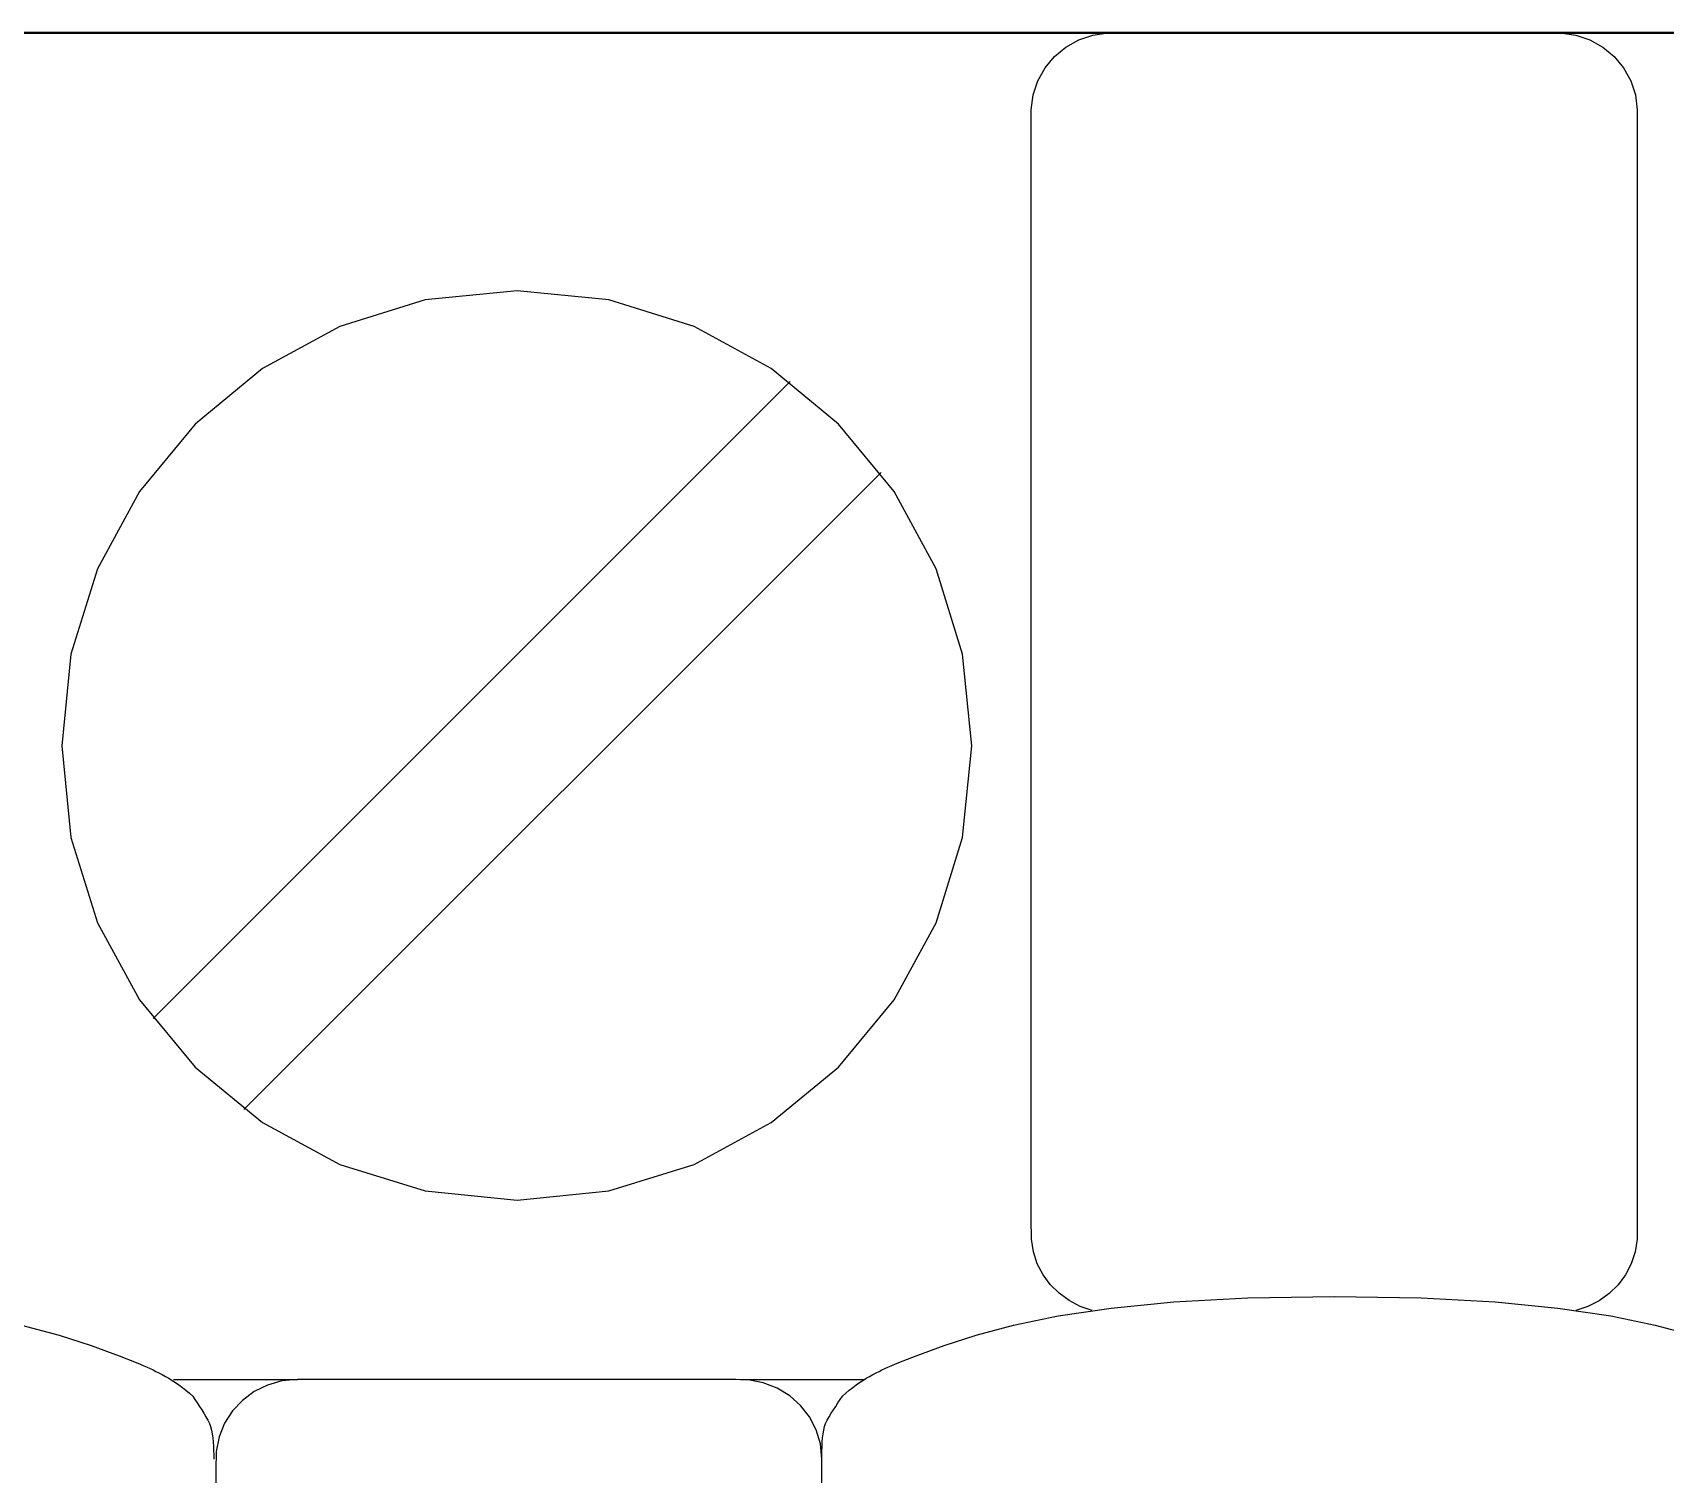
# Model space of a CAD drawing. Extents: x 1 to 47.7, y 0.2 to 35.
# Drawn here: x 32.792 to 33.393, y 9.655 to 10.185 of the extents above; entities that cross this region are included whole.
import ezdxf

# ---------------------------------------------------------------- set-up
doc = ezdxf.new("R2010")
doc.units = 0
doc.header["$MEASUREMENT"] = 0
for name, color, linetype in [('7_1__EMPTY_IO_BOARD_POSITI', 7, 'CONTINUOUS'), ('7_2___8__INDEPENDENT_INPUT', 7, 'CONTINUOUS'), ('7_3___8__OPTOISO_INDEPENDE', 7, 'CONTINUOUS'), ('7_4___24__OPTOISO_INDEPEND', 7, 'CONTINUOUS'), ('7_5___8__INDEPENDENT_INPUT', 7, 'CONTINUOUS'), ('7_6____8__INDEPENDENT_INPU', 7, 'CONTINUOUS'), ('7_7____8__OPTOISO_INDEPEND', 7, 'CONTINUOUS'), ('7_8____8__OPTOISO_INDEPEND', 7, 'CONTINUOUS')]:
    doc.layers.add(name, color=color, linetype=linetype)

msp = doc.modelspace()

# ---------------------------------------------------------------- linework, layer by layer
at = {"layer": '7_1__EMPTY_IO_BOARD_POSITI'}
msp.add_lwpolyline([(32.18571, 10.18502), (32.23264, 10.18502), (32.28362, 10.18502), (32.3385, 10.18502), (32.39712, 10.18502), (32.45934, 10.18502), (32.52499, 10.18502), (32.59393, 10.18502), (32.666, 10.18502), (32.74105, 10.18502), (32.81892, 10.18502), (32.89947, 10.18502), (32.98253, 10.18502), (33.06796, 10.18502), (33.1556, 10.18502), (33.2453, 10.18502), (33.33691, 10.18502), (33.52522, 10.18502)], dxfattribs=at)
at = {"layer": '7_2___8__INDEPENDENT_INPUT'}
for points in [[(33.4658, 10.18526), (33.33241, 10.18526), (33.20259, 10.18526), (33.07678, 10.18526), (32.95542, 10.18526), (32.83896, 10.18526), (32.72784, 10.18526), (32.62251, 10.18526), (32.52342, 10.18526), (32.431, 10.18526), (32.34571, 10.18526), (32.30588, 10.18526), (32.268, 10.18526), (32.23212, 10.18526), (32.1983, 10.18526)], [(33.18192, 9.71527), (33.17749, 9.71676), (33.1734, 9.71888), (33.16971, 9.72157), (33.1665, 9.72476), (33.16382, 9.7284), (33.16173, 9.73243), (33.16029, 9.7368), (33.15958, 9.74144), (33.1595, 9.74893), (33.1595, 9.78117), (33.1595, 9.83526), (33.1595, 9.90293), (33.1595, 9.97591), (33.1595, 10.04594), (33.1595, 10.10476), (33.1595, 10.14408), (33.15952, 10.15683), (33.16022, 10.16239), (33.16194, 10.16758), (33.16458, 10.17229), (33.16802, 10.17643), (33.17217, 10.17989), (33.17693, 10.18257), (33.18218, 10.18438), (33.18783, 10.18521), (33.19282, 10.18526), (33.20698, 10.18526), (33.2293, 10.18526), (33.25651, 10.18526), (33.28536, 10.18526), (33.31257, 10.18526), (33.33489, 10.18526), (33.34905, 10.18526), (33.35404, 10.18521), (33.35969, 10.18438), (33.36494, 10.18257), (33.36969, 10.17989), (33.37384, 10.17643), (33.37728, 10.17229), (33.37992, 10.16758), (33.38164, 10.16239), (33.38234, 10.15683), (33.38235, 10.14408), (33.38235, 10.10476), (33.38235, 10.04594), (33.38235, 9.97591), (33.38235, 9.90293), (33.38235, 9.83526), (33.38235, 9.78117), (33.38235, 9.74893), (33.38228, 9.74143), (33.38155, 9.73676), (33.3801, 9.73238), (33.37799, 9.72834), (33.37528, 9.7247), (33.37203, 9.72151), (33.36831, 9.71884), (33.36418, 9.71673), (33.3597, 9.71527)], [(32.83656, 9.82265), (33.07083, 10.05692)], [(32.86998, 9.78923), (33.10425, 10.0235)], [(33.08251, 9.6606), (33.08251, 9.6621), (33.08253, 9.66367), (33.08258, 9.66527), (33.08266, 9.66687), (33.08278, 9.66843), (33.08295, 9.66991), (33.08318, 9.67128), (33.08348, 9.67251), (33.08389, 9.67365), (33.08449, 9.67489), (33.08518, 9.67615), (33.08594, 9.67742), (33.08674, 9.67869), (33.08758, 9.67996), (33.08842, 9.68122), (33.08925, 9.68248), (33.09004, 9.68373), (33.09127, 9.68489), (33.09258, 9.68595), (33.09386, 9.68695), (33.09512, 9.68787), (33.09636, 9.68874), (33.0976, 9.68955), (33.09882, 9.69031), (33.10006, 9.69101), (33.10129, 9.69168), (33.10246, 9.69229), (33.10355, 9.69286), (33.10461, 9.69338), (33.10567, 9.69389), (33.10678, 9.6944), (33.10798, 9.69493), (33.10931, 9.69549), (33.11081, 9.69611), (33.11713, 9.69859), (33.12741, 9.7024), (33.13919, 9.70622), (33.15301, 9.70989), (33.16939, 9.71324), (33.18885, 9.71613), (33.21192, 9.71839), (33.23912, 9.71986), (33.27098, 9.72038), (33.30284, 9.71986), (33.33004, 9.71839), (33.35311, 9.71613), (33.37257, 9.71324), (33.38894, 9.70989), (33.40276, 9.70622)], [(32.78818, 9.70989), (32.802, 9.70622), (32.81378, 9.7024), (32.82406, 9.69859), (32.83038, 9.69611), (32.83188, 9.69549), (32.83321, 9.69493), (32.8344, 9.6944), (32.83551, 9.69389), (32.83658, 9.69338), (32.83763, 9.69286), (32.83873, 9.69229), (32.83989, 9.69168), (32.84113, 9.69101), (32.84236, 9.69031), (32.84359, 9.68955), (32.84483, 9.68874), (32.84607, 9.68787), (32.84733, 9.68695), (32.84861, 9.68595), (32.84992, 9.68489), (32.85115, 9.68373), (32.85194, 9.68248), (32.85277, 9.68122), (32.85361, 9.67996), (32.85444, 9.67869), (32.85525, 9.67742), (32.85601, 9.67615), (32.8567, 9.67489), (32.85729, 9.67365), (32.85772, 9.67251), (32.85803, 9.67128), (32.85828, 9.66991), (32.85849, 9.66843), (32.85865, 9.66687), (32.85876, 9.66527), (32.85884, 9.66367), (32.85889, 9.6621), (32.8589, 9.6606)], [(32.84411, 9.68984), (32.88966, 9.68984)], [(33.08251, 9.6449), (33.08251, 9.6606), (33.08196, 9.66616), (33.08041, 9.67137), (33.07794, 9.67612), (33.07466, 9.68033), (33.07066, 9.68389), (33.06605, 9.6867), (33.06093, 9.68867), (33.0554, 9.68971), (33.05089, 9.68984), (33.03909, 9.68984), (33.01854, 9.68984), (32.99242, 9.68984), (32.96391, 9.68984), (32.9362, 9.68984), (32.91247, 9.68984), (32.89589, 9.68984), (32.88966, 9.68984), (32.88396, 9.68931), (32.87862, 9.6878), (32.87375, 9.68539), (32.86943, 9.68219), (32.86577, 9.6783), (32.86288, 9.67381), (32.86086, 9.66881), (32.8598, 9.66342), (32.85966, 9.65651), (32.85966, 9.62678)], [(33.05252, 9.68984), (33.09806, 9.68984)]]:
    msp.add_lwpolyline(points, dxfattribs=at)
msp.add_lwpolyline([(32.80298, 9.92289), (32.80638, 9.8892), (32.81613, 9.85784), (32.83156, 9.82946), (32.852, 9.80473), (32.87678, 9.78434), (32.90522, 9.76894), (32.93665, 9.75921), (32.97041, 9.75581), (33.0041, 9.75921), (33.0355, 9.76894), (33.06391, 9.78434), (33.08866, 9.80473), (33.10909, 9.82946), (33.12452, 9.85784), (33.13427, 9.8892), (33.13767, 9.92289), (33.13427, 9.95659), (33.12452, 9.98801), (33.10909, 10.01645), (33.08866, 10.04124), (33.06391, 10.0617), (33.0355, 10.07716), (33.0041, 10.08693), (32.97041, 10.09034), (32.93665, 10.08693), (32.90522, 10.07716), (32.87678, 10.0617), (32.852, 10.04124), (32.83156, 10.01645), (32.81613, 9.98801), (32.80638, 9.95659)], close=True, dxfattribs=at)
at = {"layer": '7_3___8__OPTOISO_INDEPENDE'}
for points in [[(33.4658, 10.18526), (33.33241, 10.18526), (33.20259, 10.18526), (33.07678, 10.18526), (32.95542, 10.18526), (32.83896, 10.18526), (32.72784, 10.18526), (32.62251, 10.18526), (32.52342, 10.18526), (32.431, 10.18526), (32.34571, 10.18526), (32.30588, 10.18526), (32.268, 10.18526), (32.23212, 10.18526), (32.1983, 10.18526)], [(33.18192, 9.71527), (33.17749, 9.71676), (33.1734, 9.71888), (33.16971, 9.72157), (33.1665, 9.72476), (33.16382, 9.7284), (33.16173, 9.73243), (33.16029, 9.7368), (33.15958, 9.74144), (33.1595, 9.74893), (33.1595, 9.78117), (33.1595, 9.83526), (33.1595, 9.90293), (33.1595, 9.97591), (33.1595, 10.04594), (33.1595, 10.10476), (33.1595, 10.14408), (33.15952, 10.15683), (33.16022, 10.16239), (33.16194, 10.16758), (33.16458, 10.17229), (33.16802, 10.17643), (33.17217, 10.17989), (33.17693, 10.18257), (33.18218, 10.18438), (33.18783, 10.18521), (33.19282, 10.18526), (33.20698, 10.18526), (33.2293, 10.18526), (33.25651, 10.18526), (33.28536, 10.18526), (33.31257, 10.18526), (33.33489, 10.18526), (33.34905, 10.18526), (33.35404, 10.18521), (33.35969, 10.18438), (33.36494, 10.18257), (33.36969, 10.17989), (33.37384, 10.17643), (33.37728, 10.17229), (33.37992, 10.16758), (33.38164, 10.16239), (33.38234, 10.15683), (33.38235, 10.14408), (33.38235, 10.10476), (33.38235, 10.04594), (33.38235, 9.97591), (33.38235, 9.90293), (33.38235, 9.83526), (33.38235, 9.78117), (33.38235, 9.74893), (33.38228, 9.74143), (33.38155, 9.73676), (33.3801, 9.73238), (33.37799, 9.72834), (33.37528, 9.7247), (33.37203, 9.72151), (33.36831, 9.71884), (33.36418, 9.71673), (33.3597, 9.71527)], [(32.83656, 9.82265), (33.07083, 10.05692)], [(32.86998, 9.78923), (33.10425, 10.0235)], [(33.08251, 9.6606), (33.08251, 9.6621), (33.08253, 9.66367), (33.08258, 9.66527), (33.08266, 9.66687), (33.08278, 9.66843), (33.08295, 9.66991), (33.08318, 9.67128), (33.08348, 9.67251), (33.08389, 9.67365), (33.08449, 9.67489), (33.08518, 9.67615), (33.08594, 9.67742), (33.08674, 9.67869), (33.08758, 9.67996), (33.08842, 9.68122), (33.08925, 9.68248), (33.09004, 9.68373), (33.09127, 9.68489), (33.09258, 9.68595), (33.09386, 9.68695), (33.09512, 9.68787), (33.09636, 9.68874), (33.0976, 9.68955), (33.09882, 9.69031), (33.10006, 9.69101), (33.10129, 9.69168), (33.10246, 9.69229), (33.10355, 9.69286), (33.10461, 9.69338), (33.10567, 9.69389), (33.10678, 9.6944), (33.10798, 9.69493), (33.10931, 9.69549), (33.11081, 9.69611), (33.11713, 9.69859), (33.12741, 9.7024), (33.13919, 9.70622), (33.15301, 9.70989), (33.16939, 9.71324), (33.18885, 9.71613), (33.21192, 9.71839), (33.23912, 9.71986), (33.27098, 9.72038), (33.30284, 9.71986), (33.33004, 9.71839), (33.35311, 9.71613), (33.37257, 9.71324), (33.38894, 9.70989), (33.40276, 9.70622)], [(32.78818, 9.70989), (32.802, 9.70622), (32.81378, 9.7024), (32.82406, 9.69859), (32.83038, 9.69611), (32.83188, 9.69549), (32.83321, 9.69493), (32.8344, 9.6944), (32.83551, 9.69389), (32.83658, 9.69338), (32.83763, 9.69286), (32.83873, 9.69229), (32.83989, 9.69168), (32.84113, 9.69101), (32.84236, 9.69031), (32.84359, 9.68955), (32.84483, 9.68874), (32.84607, 9.68787), (32.84733, 9.68695), (32.84861, 9.68595), (32.84992, 9.68489), (32.85115, 9.68373), (32.85194, 9.68248), (32.85277, 9.68122), (32.85361, 9.67996), (32.85444, 9.67869), (32.85525, 9.67742), (32.85601, 9.67615), (32.8567, 9.67489), (32.85729, 9.67365), (32.85772, 9.67251), (32.85803, 9.67128), (32.85828, 9.66991), (32.85849, 9.66843), (32.85865, 9.66687), (32.85876, 9.66527), (32.85884, 9.66367), (32.85889, 9.6621), (32.8589, 9.6606)], [(32.84411, 9.68984), (32.88966, 9.68984)], [(33.08251, 9.6449), (33.08251, 9.6606), (33.08196, 9.66616), (33.08041, 9.67137), (33.07794, 9.67612), (33.07466, 9.68033), (33.07066, 9.68389), (33.06605, 9.6867), (33.06093, 9.68867), (33.0554, 9.68971), (33.05089, 9.68984), (33.03909, 9.68984), (33.01854, 9.68984), (32.99242, 9.68984), (32.96391, 9.68984), (32.9362, 9.68984), (32.91247, 9.68984), (32.89589, 9.68984), (32.88966, 9.68984), (32.88396, 9.68931), (32.87862, 9.6878), (32.87375, 9.68539), (32.86943, 9.68219), (32.86577, 9.6783), (32.86288, 9.67381), (32.86086, 9.66881), (32.8598, 9.66342), (32.85966, 9.65651), (32.85966, 9.62678)], [(33.05252, 9.68984), (33.09806, 9.68984)]]:
    msp.add_lwpolyline(points, dxfattribs=at)
msp.add_lwpolyline([(32.80298, 9.92289), (32.80638, 9.8892), (32.81613, 9.85784), (32.83156, 9.82946), (32.852, 9.80473), (32.87678, 9.78434), (32.90522, 9.76894), (32.93665, 9.75921), (32.97041, 9.75581), (33.0041, 9.75921), (33.0355, 9.76894), (33.06391, 9.78434), (33.08866, 9.80473), (33.10909, 9.82946), (33.12452, 9.85784), (33.13427, 9.8892), (33.13767, 9.92289), (33.13427, 9.95659), (33.12452, 9.98801), (33.10909, 10.01645), (33.08866, 10.04124), (33.06391, 10.0617), (33.0355, 10.07716), (33.0041, 10.08693), (32.97041, 10.09034), (32.93665, 10.08693), (32.90522, 10.07716), (32.87678, 10.0617), (32.852, 10.04124), (32.83156, 10.01645), (32.81613, 9.98801), (32.80638, 9.95659)], close=True, dxfattribs=at)
at = {"layer": '7_4___24__OPTOISO_INDEPEND'}
for points in [[(33.4658, 10.18526), (33.33241, 10.18526), (33.20259, 10.18526), (33.07678, 10.18526), (32.95542, 10.18526), (32.83896, 10.18526), (32.72784, 10.18526), (32.62251, 10.18526), (32.52342, 10.18526), (32.431, 10.18526), (32.34571, 10.18526), (32.30588, 10.18526), (32.268, 10.18526), (32.23212, 10.18526), (32.1983, 10.18526)], [(33.18192, 9.71527), (33.17749, 9.71676), (33.1734, 9.71888), (33.16971, 9.72157), (33.1665, 9.72476), (33.16382, 9.7284), (33.16173, 9.73243), (33.16029, 9.7368), (33.15958, 9.74144), (33.1595, 9.74893), (33.1595, 9.78117), (33.1595, 9.83526), (33.1595, 9.90293), (33.1595, 9.97591), (33.1595, 10.04594), (33.1595, 10.10476), (33.1595, 10.14408), (33.15952, 10.15683), (33.16022, 10.16239), (33.16194, 10.16758), (33.16458, 10.17229), (33.16802, 10.17643), (33.17217, 10.17989), (33.17693, 10.18257), (33.18218, 10.18438), (33.18783, 10.18521), (33.19282, 10.18526), (33.20698, 10.18526), (33.2293, 10.18526), (33.25651, 10.18526), (33.28536, 10.18526), (33.31257, 10.18526), (33.33489, 10.18526), (33.34905, 10.18526), (33.35404, 10.18521), (33.35969, 10.18438), (33.36494, 10.18257), (33.36969, 10.17989), (33.37384, 10.17643), (33.37728, 10.17229), (33.37992, 10.16758), (33.38164, 10.16239), (33.38234, 10.15683), (33.38235, 10.14408), (33.38235, 10.10476), (33.38235, 10.04594), (33.38235, 9.97591), (33.38235, 9.90293), (33.38235, 9.83526), (33.38235, 9.78117), (33.38235, 9.74893), (33.38228, 9.74143), (33.38155, 9.73676), (33.3801, 9.73238), (33.37799, 9.72834), (33.37528, 9.7247), (33.37203, 9.72151), (33.36831, 9.71884), (33.36418, 9.71673), (33.3597, 9.71527)], [(32.83656, 9.82265), (33.07083, 10.05692)], [(32.86998, 9.78923), (33.10425, 10.0235)], [(33.08251, 9.6606), (33.08251, 9.6621), (33.08253, 9.66367), (33.08258, 9.66527), (33.08266, 9.66687), (33.08278, 9.66843), (33.08295, 9.66991), (33.08318, 9.67128), (33.08348, 9.67251), (33.08389, 9.67365), (33.08449, 9.67489), (33.08518, 9.67615), (33.08594, 9.67742), (33.08674, 9.67869), (33.08758, 9.67996), (33.08842, 9.68122), (33.08925, 9.68248), (33.09004, 9.68373), (33.09127, 9.68489), (33.09258, 9.68595), (33.09386, 9.68695), (33.09512, 9.68787), (33.09636, 9.68874), (33.0976, 9.68955), (33.09882, 9.69031), (33.10006, 9.69101), (33.10129, 9.69168), (33.10246, 9.69229), (33.10355, 9.69286), (33.10461, 9.69338), (33.10567, 9.69389), (33.10678, 9.6944), (33.10798, 9.69493), (33.10931, 9.69549), (33.11081, 9.69611), (33.11713, 9.69859), (33.12741, 9.7024), (33.13919, 9.70622), (33.15301, 9.70989), (33.16939, 9.71324), (33.18885, 9.71613), (33.21192, 9.71839), (33.23912, 9.71986), (33.27098, 9.72038), (33.30284, 9.71986), (33.33004, 9.71839), (33.35311, 9.71613), (33.37257, 9.71324), (33.38894, 9.70989), (33.40276, 9.70622)], [(32.78818, 9.70989), (32.802, 9.70622), (32.81378, 9.7024), (32.82406, 9.69859), (32.83038, 9.69611), (32.83188, 9.69549), (32.83321, 9.69493), (32.8344, 9.6944), (32.83551, 9.69389), (32.83658, 9.69338), (32.83763, 9.69286), (32.83873, 9.69229), (32.83989, 9.69168), (32.84113, 9.69101), (32.84236, 9.69031), (32.84359, 9.68955), (32.84483, 9.68874), (32.84607, 9.68787), (32.84733, 9.68695), (32.84861, 9.68595), (32.84992, 9.68489), (32.85115, 9.68373), (32.85194, 9.68248), (32.85277, 9.68122), (32.85361, 9.67996), (32.85444, 9.67869), (32.85525, 9.67742), (32.85601, 9.67615), (32.8567, 9.67489), (32.85729, 9.67365), (32.85772, 9.67251), (32.85803, 9.67128), (32.85828, 9.66991), (32.85849, 9.66843), (32.85865, 9.66687), (32.85876, 9.66527), (32.85884, 9.66367), (32.85889, 9.6621), (32.8589, 9.6606)], [(32.84411, 9.68984), (32.88966, 9.68984)], [(33.08251, 9.6449), (33.08251, 9.6606), (33.08196, 9.66616), (33.08041, 9.67137), (33.07794, 9.67612), (33.07466, 9.68033), (33.07066, 9.68389), (33.06605, 9.6867), (33.06093, 9.68867), (33.0554, 9.68971), (33.05089, 9.68984), (33.03909, 9.68984), (33.01854, 9.68984), (32.99242, 9.68984), (32.96391, 9.68984), (32.9362, 9.68984), (32.91247, 9.68984), (32.89589, 9.68984), (32.88966, 9.68984), (32.88396, 9.68931), (32.87862, 9.6878), (32.87375, 9.68539), (32.86943, 9.68219), (32.86577, 9.6783), (32.86288, 9.67381), (32.86086, 9.66881), (32.8598, 9.66342), (32.85966, 9.65651), (32.85966, 9.62678)], [(33.05252, 9.68984), (33.09806, 9.68984)]]:
    msp.add_lwpolyline(points, dxfattribs=at)
msp.add_lwpolyline([(32.80298, 9.92289), (32.80638, 9.8892), (32.81613, 9.85784), (32.83156, 9.82946), (32.852, 9.80473), (32.87678, 9.78434), (32.90522, 9.76894), (32.93665, 9.75921), (32.97041, 9.75581), (33.0041, 9.75921), (33.0355, 9.76894), (33.06391, 9.78434), (33.08866, 9.80473), (33.10909, 9.82946), (33.12452, 9.85784), (33.13427, 9.8892), (33.13767, 9.92289), (33.13427, 9.95659), (33.12452, 9.98801), (33.10909, 10.01645), (33.08866, 10.04124), (33.06391, 10.0617), (33.0355, 10.07716), (33.0041, 10.08693), (32.97041, 10.09034), (32.93665, 10.08693), (32.90522, 10.07716), (32.87678, 10.0617), (32.852, 10.04124), (32.83156, 10.01645), (32.81613, 9.98801), (32.80638, 9.95659)], close=True, dxfattribs=at)
at = {"layer": '7_5___8__INDEPENDENT_INPUT'}
for points in [[(33.4658, 10.18526), (33.33241, 10.18526), (33.20259, 10.18526), (33.07678, 10.18526), (32.95542, 10.18526), (32.83896, 10.18526), (32.72784, 10.18526), (32.62251, 10.18526), (32.52342, 10.18526), (32.431, 10.18526), (32.34571, 10.18526), (32.30588, 10.18526), (32.268, 10.18526), (32.23212, 10.18526), (32.1983, 10.18526)], [(33.18192, 9.71527), (33.17749, 9.71676), (33.1734, 9.71888), (33.16971, 9.72157), (33.1665, 9.72476), (33.16382, 9.7284), (33.16173, 9.73243), (33.16029, 9.7368), (33.15958, 9.74144), (33.1595, 9.74893), (33.1595, 9.78117), (33.1595, 9.83526), (33.1595, 9.90293), (33.1595, 9.97591), (33.1595, 10.04594), (33.1595, 10.10476), (33.1595, 10.14408), (33.15952, 10.15683), (33.16022, 10.16239), (33.16194, 10.16758), (33.16458, 10.17229), (33.16802, 10.17643), (33.17217, 10.17989), (33.17693, 10.18257), (33.18218, 10.18438), (33.18783, 10.18521), (33.19282, 10.18526), (33.20698, 10.18526), (33.2293, 10.18526), (33.25651, 10.18526), (33.28536, 10.18526), (33.31257, 10.18526), (33.33489, 10.18526), (33.34905, 10.18526), (33.35404, 10.18521), (33.35969, 10.18438), (33.36494, 10.18257), (33.36969, 10.17989), (33.37384, 10.17643), (33.37728, 10.17229), (33.37992, 10.16758), (33.38164, 10.16239), (33.38234, 10.15683), (33.38235, 10.14408), (33.38235, 10.10476), (33.38235, 10.04594), (33.38235, 9.97591), (33.38235, 9.90293), (33.38235, 9.83526), (33.38235, 9.78117), (33.38235, 9.74893), (33.38228, 9.74143), (33.38155, 9.73676), (33.3801, 9.73238), (33.37799, 9.72834), (33.37528, 9.7247), (33.37203, 9.72151), (33.36831, 9.71884), (33.36418, 9.71673), (33.3597, 9.71527)], [(32.83656, 9.82265), (33.07083, 10.05692)], [(32.86998, 9.78923), (33.10425, 10.0235)], [(33.08251, 9.6606), (33.08251, 9.6621), (33.08253, 9.66367), (33.08258, 9.66527), (33.08266, 9.66687), (33.08278, 9.66843), (33.08295, 9.66991), (33.08318, 9.67128), (33.08348, 9.67251), (33.08389, 9.67365), (33.08449, 9.67489), (33.08518, 9.67615), (33.08594, 9.67742), (33.08674, 9.67869), (33.08758, 9.67996), (33.08842, 9.68122), (33.08925, 9.68248), (33.09004, 9.68373), (33.09127, 9.68489), (33.09258, 9.68595), (33.09386, 9.68695), (33.09512, 9.68787), (33.09636, 9.68874), (33.0976, 9.68955), (33.09882, 9.69031), (33.10006, 9.69101), (33.10129, 9.69168), (33.10246, 9.69229), (33.10355, 9.69286), (33.10461, 9.69338), (33.10567, 9.69389), (33.10678, 9.6944), (33.10798, 9.69493), (33.10931, 9.69549), (33.11081, 9.69611), (33.11713, 9.69859), (33.12741, 9.7024), (33.13919, 9.70622), (33.15301, 9.70989), (33.16939, 9.71324), (33.18885, 9.71613), (33.21192, 9.71839), (33.23912, 9.71986), (33.27098, 9.72038), (33.30284, 9.71986), (33.33004, 9.71839), (33.35311, 9.71613), (33.37257, 9.71324), (33.38894, 9.70989), (33.40276, 9.70622)], [(32.78818, 9.70989), (32.802, 9.70622), (32.81378, 9.7024), (32.82406, 9.69859), (32.83038, 9.69611), (32.83188, 9.69549), (32.83321, 9.69493), (32.8344, 9.6944), (32.83551, 9.69389), (32.83658, 9.69338), (32.83763, 9.69286), (32.83873, 9.69229), (32.83989, 9.69168), (32.84113, 9.69101), (32.84236, 9.69031), (32.84359, 9.68955), (32.84483, 9.68874), (32.84607, 9.68787), (32.84733, 9.68695), (32.84861, 9.68595), (32.84992, 9.68489), (32.85115, 9.68373), (32.85194, 9.68248), (32.85277, 9.68122), (32.85361, 9.67996), (32.85444, 9.67869), (32.85525, 9.67742), (32.85601, 9.67615), (32.8567, 9.67489), (32.85729, 9.67365), (32.85772, 9.67251), (32.85803, 9.67128), (32.85828, 9.66991), (32.85849, 9.66843), (32.85865, 9.66687), (32.85876, 9.66527), (32.85884, 9.66367), (32.85889, 9.6621), (32.8589, 9.6606)], [(32.84411, 9.68984), (32.88966, 9.68984)], [(33.08251, 9.6449), (33.08251, 9.6606), (33.08196, 9.66616), (33.08041, 9.67137), (33.07794, 9.67612), (33.07466, 9.68033), (33.07066, 9.68389), (33.06605, 9.6867), (33.06093, 9.68867), (33.0554, 9.68971), (33.05089, 9.68984), (33.03909, 9.68984), (33.01854, 9.68984), (32.99242, 9.68984), (32.96391, 9.68984), (32.9362, 9.68984), (32.91247, 9.68984), (32.89589, 9.68984), (32.88966, 9.68984), (32.88396, 9.68931), (32.87862, 9.6878), (32.87375, 9.68539), (32.86943, 9.68219), (32.86577, 9.6783), (32.86288, 9.67381), (32.86086, 9.66881), (32.8598, 9.66342), (32.85966, 9.65651), (32.85966, 9.62678)], [(33.05252, 9.68984), (33.09806, 9.68984)]]:
    msp.add_lwpolyline(points, dxfattribs=at)
msp.add_lwpolyline([(32.80298, 9.92289), (32.80638, 9.8892), (32.81613, 9.85784), (32.83156, 9.82946), (32.852, 9.80473), (32.87678, 9.78434), (32.90522, 9.76894), (32.93665, 9.75921), (32.97041, 9.75581), (33.0041, 9.75921), (33.0355, 9.76894), (33.06391, 9.78434), (33.08866, 9.80473), (33.10909, 9.82946), (33.12452, 9.85784), (33.13427, 9.8892), (33.13767, 9.92289), (33.13427, 9.95659), (33.12452, 9.98801), (33.10909, 10.01645), (33.08866, 10.04124), (33.06391, 10.0617), (33.0355, 10.07716), (33.0041, 10.08693), (32.97041, 10.09034), (32.93665, 10.08693), (32.90522, 10.07716), (32.87678, 10.0617), (32.852, 10.04124), (32.83156, 10.01645), (32.81613, 9.98801), (32.80638, 9.95659)], close=True, dxfattribs=at)
at = {"layer": '7_6____8__INDEPENDENT_INPU'}
for points in [[(33.4658, 10.18526), (33.33241, 10.18526), (33.20259, 10.18526), (33.07678, 10.18526), (32.95542, 10.18526), (32.83896, 10.18526), (32.72784, 10.18526), (32.62251, 10.18526), (32.52342, 10.18526), (32.431, 10.18526), (32.34571, 10.18526), (32.30588, 10.18526), (32.268, 10.18526), (32.23212, 10.18526), (32.1983, 10.18526)], [(33.18192, 9.71527), (33.17749, 9.71676), (33.1734, 9.71888), (33.16971, 9.72157), (33.1665, 9.72476), (33.16382, 9.7284), (33.16173, 9.73243), (33.16029, 9.7368), (33.15958, 9.74144), (33.1595, 9.74893), (33.1595, 9.78117), (33.1595, 9.83526), (33.1595, 9.90293), (33.1595, 9.97591), (33.1595, 10.04594), (33.1595, 10.10476), (33.1595, 10.14408), (33.15952, 10.15683), (33.16022, 10.16239), (33.16194, 10.16758), (33.16458, 10.17229), (33.16802, 10.17643), (33.17217, 10.17989), (33.17693, 10.18257), (33.18218, 10.18438), (33.18783, 10.18521), (33.19282, 10.18526), (33.20698, 10.18526), (33.2293, 10.18526), (33.25651, 10.18526), (33.28536, 10.18526), (33.31257, 10.18526), (33.33489, 10.18526), (33.34905, 10.18526), (33.35404, 10.18521), (33.35969, 10.18438), (33.36494, 10.18257), (33.36969, 10.17989), (33.37384, 10.17643), (33.37728, 10.17229), (33.37992, 10.16758), (33.38164, 10.16239), (33.38234, 10.15683), (33.38235, 10.14408), (33.38235, 10.10476), (33.38235, 10.04594), (33.38235, 9.97591), (33.38235, 9.90293), (33.38235, 9.83526), (33.38235, 9.78117), (33.38235, 9.74893), (33.38228, 9.74143), (33.38155, 9.73676), (33.3801, 9.73238), (33.37799, 9.72834), (33.37528, 9.7247), (33.37203, 9.72151), (33.36831, 9.71884), (33.36418, 9.71673), (33.3597, 9.71527)], [(32.83656, 9.82265), (33.07083, 10.05692)], [(32.86998, 9.78923), (33.10425, 10.0235)], [(33.08251, 9.6606), (33.08251, 9.6621), (33.08253, 9.66367), (33.08258, 9.66527), (33.08266, 9.66687), (33.08278, 9.66843), (33.08295, 9.66991), (33.08318, 9.67128), (33.08348, 9.67251), (33.08389, 9.67365), (33.08449, 9.67489), (33.08518, 9.67615), (33.08594, 9.67742), (33.08674, 9.67869), (33.08758, 9.67996), (33.08842, 9.68122), (33.08925, 9.68248), (33.09004, 9.68373), (33.09127, 9.68489), (33.09258, 9.68595), (33.09386, 9.68695), (33.09512, 9.68787), (33.09636, 9.68874), (33.0976, 9.68955), (33.09882, 9.69031), (33.10006, 9.69101), (33.10129, 9.69168), (33.10246, 9.69229), (33.10355, 9.69286), (33.10461, 9.69338), (33.10567, 9.69389), (33.10678, 9.6944), (33.10798, 9.69493), (33.10931, 9.69549), (33.11081, 9.69611), (33.11713, 9.69859), (33.12741, 9.7024), (33.13919, 9.70622), (33.15301, 9.70989), (33.16939, 9.71324), (33.18885, 9.71613), (33.21192, 9.71839), (33.23912, 9.71986), (33.27098, 9.72038), (33.30284, 9.71986), (33.33004, 9.71839), (33.35311, 9.71613), (33.37257, 9.71324), (33.38894, 9.70989), (33.40276, 9.70622)], [(32.78818, 9.70989), (32.802, 9.70622), (32.81378, 9.7024), (32.82406, 9.69859), (32.83038, 9.69611), (32.83188, 9.69549), (32.83321, 9.69493), (32.8344, 9.6944), (32.83551, 9.69389), (32.83658, 9.69338), (32.83763, 9.69286), (32.83873, 9.69229), (32.83989, 9.69168), (32.84113, 9.69101), (32.84236, 9.69031), (32.84359, 9.68955), (32.84483, 9.68874), (32.84607, 9.68787), (32.84733, 9.68695), (32.84861, 9.68595), (32.84992, 9.68489), (32.85115, 9.68373), (32.85194, 9.68248), (32.85277, 9.68122), (32.85361, 9.67996), (32.85444, 9.67869), (32.85525, 9.67742), (32.85601, 9.67615), (32.8567, 9.67489), (32.85729, 9.67365), (32.85772, 9.67251), (32.85803, 9.67128), (32.85828, 9.66991), (32.85849, 9.66843), (32.85865, 9.66687), (32.85876, 9.66527), (32.85884, 9.66367), (32.85889, 9.6621), (32.8589, 9.6606)], [(32.84411, 9.68984), (32.88966, 9.68984)], [(33.08251, 9.6449), (33.08251, 9.6606), (33.08196, 9.66616), (33.08041, 9.67137), (33.07794, 9.67612), (33.07466, 9.68033), (33.07066, 9.68389), (33.06605, 9.6867), (33.06093, 9.68867), (33.0554, 9.68971), (33.05089, 9.68984), (33.03909, 9.68984), (33.01854, 9.68984), (32.99242, 9.68984), (32.96391, 9.68984), (32.9362, 9.68984), (32.91247, 9.68984), (32.89589, 9.68984), (32.88966, 9.68984), (32.88396, 9.68931), (32.87862, 9.6878), (32.87375, 9.68539), (32.86943, 9.68219), (32.86577, 9.6783), (32.86288, 9.67381), (32.86086, 9.66881), (32.8598, 9.66342), (32.85966, 9.65651), (32.85966, 9.62678)], [(33.05252, 9.68984), (33.09806, 9.68984)]]:
    msp.add_lwpolyline(points, dxfattribs=at)
msp.add_lwpolyline([(32.80298, 9.92289), (32.80638, 9.8892), (32.81613, 9.85784), (32.83156, 9.82946), (32.852, 9.80473), (32.87678, 9.78434), (32.90522, 9.76894), (32.93665, 9.75921), (32.97041, 9.75581), (33.0041, 9.75921), (33.0355, 9.76894), (33.06391, 9.78434), (33.08866, 9.80473), (33.10909, 9.82946), (33.12452, 9.85784), (33.13427, 9.8892), (33.13767, 9.92289), (33.13427, 9.95659), (33.12452, 9.98801), (33.10909, 10.01645), (33.08866, 10.04124), (33.06391, 10.0617), (33.0355, 10.07716), (33.0041, 10.08693), (32.97041, 10.09034), (32.93665, 10.08693), (32.90522, 10.07716), (32.87678, 10.0617), (32.852, 10.04124), (32.83156, 10.01645), (32.81613, 9.98801), (32.80638, 9.95659)], close=True, dxfattribs=at)
at = {"layer": '7_7____8__OPTOISO_INDEPEND'}
for points in [[(33.4658, 10.18526), (33.33241, 10.18526), (33.20259, 10.18526), (33.07678, 10.18526), (32.95542, 10.18526), (32.83896, 10.18526), (32.72784, 10.18526), (32.62251, 10.18526), (32.52342, 10.18526), (32.431, 10.18526), (32.34571, 10.18526), (32.30588, 10.18526), (32.268, 10.18526), (32.23212, 10.18526), (32.1983, 10.18526)], [(33.18192, 9.71527), (33.17749, 9.71676), (33.1734, 9.71888), (33.16971, 9.72157), (33.1665, 9.72476), (33.16382, 9.7284), (33.16173, 9.73243), (33.16029, 9.7368), (33.15958, 9.74144), (33.1595, 9.74893), (33.1595, 9.78117), (33.1595, 9.83526), (33.1595, 9.90293), (33.1595, 9.97591), (33.1595, 10.04594), (33.1595, 10.10476), (33.1595, 10.14408), (33.15952, 10.15683), (33.16022, 10.16239), (33.16194, 10.16758), (33.16458, 10.17229), (33.16802, 10.17643), (33.17217, 10.17989), (33.17693, 10.18257), (33.18218, 10.18438), (33.18783, 10.18521), (33.19282, 10.18526), (33.20698, 10.18526), (33.2293, 10.18526), (33.25651, 10.18526), (33.28536, 10.18526), (33.31257, 10.18526), (33.33489, 10.18526), (33.34905, 10.18526), (33.35404, 10.18521), (33.35969, 10.18438), (33.36494, 10.18257), (33.36969, 10.17989), (33.37384, 10.17643), (33.37728, 10.17229), (33.37992, 10.16758), (33.38164, 10.16239), (33.38234, 10.15683), (33.38235, 10.14408), (33.38235, 10.10476), (33.38235, 10.04594), (33.38235, 9.97591), (33.38235, 9.90293), (33.38235, 9.83526), (33.38235, 9.78117), (33.38235, 9.74893), (33.38228, 9.74143), (33.38155, 9.73676), (33.3801, 9.73238), (33.37799, 9.72834), (33.37528, 9.7247), (33.37203, 9.72151), (33.36831, 9.71884), (33.36418, 9.71673), (33.3597, 9.71527)], [(32.83656, 9.82265), (33.07083, 10.05692)], [(32.86998, 9.78923), (33.10425, 10.0235)], [(33.08251, 9.6606), (33.08251, 9.6621), (33.08253, 9.66367), (33.08258, 9.66527), (33.08266, 9.66687), (33.08278, 9.66843), (33.08295, 9.66991), (33.08318, 9.67128), (33.08348, 9.67251), (33.08389, 9.67365), (33.08449, 9.67489), (33.08518, 9.67615), (33.08594, 9.67742), (33.08674, 9.67869), (33.08758, 9.67996), (33.08842, 9.68122), (33.08925, 9.68248), (33.09004, 9.68373), (33.09127, 9.68489), (33.09258, 9.68595), (33.09386, 9.68695), (33.09512, 9.68787), (33.09636, 9.68874), (33.0976, 9.68955), (33.09882, 9.69031), (33.10006, 9.69101), (33.10129, 9.69168), (33.10246, 9.69229), (33.10355, 9.69286), (33.10461, 9.69338), (33.10567, 9.69389), (33.10678, 9.6944), (33.10798, 9.69493), (33.10931, 9.69549), (33.11081, 9.69611), (33.11713, 9.69859), (33.12741, 9.7024), (33.13919, 9.70622), (33.15301, 9.70989), (33.16939, 9.71324), (33.18885, 9.71613), (33.21192, 9.71839), (33.23912, 9.71986), (33.27098, 9.72038), (33.30284, 9.71986), (33.33004, 9.71839), (33.35311, 9.71613), (33.37257, 9.71324), (33.38894, 9.70989), (33.40276, 9.70622)], [(32.78818, 9.70989), (32.802, 9.70622), (32.81378, 9.7024), (32.82406, 9.69859), (32.83038, 9.69611), (32.83188, 9.69549), (32.83321, 9.69493), (32.8344, 9.6944), (32.83551, 9.69389), (32.83658, 9.69338), (32.83763, 9.69286), (32.83873, 9.69229), (32.83989, 9.69168), (32.84113, 9.69101), (32.84236, 9.69031), (32.84359, 9.68955), (32.84483, 9.68874), (32.84607, 9.68787), (32.84733, 9.68695), (32.84861, 9.68595), (32.84992, 9.68489), (32.85115, 9.68373), (32.85194, 9.68248), (32.85277, 9.68122), (32.85361, 9.67996), (32.85444, 9.67869), (32.85525, 9.67742), (32.85601, 9.67615), (32.8567, 9.67489), (32.85729, 9.67365), (32.85772, 9.67251), (32.85803, 9.67128), (32.85828, 9.66991), (32.85849, 9.66843), (32.85865, 9.66687), (32.85876, 9.66527), (32.85884, 9.66367), (32.85889, 9.6621), (32.8589, 9.6606)], [(32.84411, 9.68984), (32.88966, 9.68984)], [(33.08251, 9.6449), (33.08251, 9.6606), (33.08196, 9.66616), (33.08041, 9.67137), (33.07794, 9.67612), (33.07466, 9.68033), (33.07066, 9.68389), (33.06605, 9.6867), (33.06093, 9.68867), (33.0554, 9.68971), (33.05089, 9.68984), (33.03909, 9.68984), (33.01854, 9.68984), (32.99242, 9.68984), (32.96391, 9.68984), (32.9362, 9.68984), (32.91247, 9.68984), (32.89589, 9.68984), (32.88966, 9.68984), (32.88396, 9.68931), (32.87862, 9.6878), (32.87375, 9.68539), (32.86943, 9.68219), (32.86577, 9.6783), (32.86288, 9.67381), (32.86086, 9.66881), (32.8598, 9.66342), (32.85966, 9.65651), (32.85966, 9.62678)], [(33.05252, 9.68984), (33.09806, 9.68984)]]:
    msp.add_lwpolyline(points, dxfattribs=at)
msp.add_lwpolyline([(32.80298, 9.92289), (32.80638, 9.8892), (32.81613, 9.85784), (32.83156, 9.82946), (32.852, 9.80473), (32.87678, 9.78434), (32.90522, 9.76894), (32.93665, 9.75921), (32.97041, 9.75581), (33.0041, 9.75921), (33.0355, 9.76894), (33.06391, 9.78434), (33.08866, 9.80473), (33.10909, 9.82946), (33.12452, 9.85784), (33.13427, 9.8892), (33.13767, 9.92289), (33.13427, 9.95659), (33.12452, 9.98801), (33.10909, 10.01645), (33.08866, 10.04124), (33.06391, 10.0617), (33.0355, 10.07716), (33.0041, 10.08693), (32.97041, 10.09034), (32.93665, 10.08693), (32.90522, 10.07716), (32.87678, 10.0617), (32.852, 10.04124), (32.83156, 10.01645), (32.81613, 9.98801), (32.80638, 9.95659)], close=True, dxfattribs=at)
at = {"layer": '7_8____8__OPTOISO_INDEPEND'}
for points in [[(33.4658, 10.18526), (33.33241, 10.18526), (33.20259, 10.18526), (33.07678, 10.18526), (32.95542, 10.18526), (32.83896, 10.18526), (32.72784, 10.18526), (32.62251, 10.18526), (32.52342, 10.18526), (32.431, 10.18526), (32.34571, 10.18526), (32.30588, 10.18526), (32.268, 10.18526), (32.23212, 10.18526), (32.1983, 10.18526)], [(33.18192, 9.71527), (33.17749, 9.71676), (33.1734, 9.71888), (33.16971, 9.72157), (33.1665, 9.72476), (33.16382, 9.7284), (33.16173, 9.73243), (33.16029, 9.7368), (33.15958, 9.74144), (33.1595, 9.74893), (33.1595, 9.78117), (33.1595, 9.83526), (33.1595, 9.90293), (33.1595, 9.97591), (33.1595, 10.04594), (33.1595, 10.10476), (33.1595, 10.14408), (33.15952, 10.15683), (33.16022, 10.16239), (33.16194, 10.16758), (33.16458, 10.17229), (33.16802, 10.17643), (33.17217, 10.17989), (33.17693, 10.18257), (33.18218, 10.18438), (33.18783, 10.18521), (33.19282, 10.18526), (33.20698, 10.18526), (33.2293, 10.18526), (33.25651, 10.18526), (33.28536, 10.18526), (33.31257, 10.18526), (33.33489, 10.18526), (33.34905, 10.18526), (33.35404, 10.18521), (33.35969, 10.18438), (33.36494, 10.18257), (33.36969, 10.17989), (33.37384, 10.17643), (33.37728, 10.17229), (33.37992, 10.16758), (33.38164, 10.16239), (33.38234, 10.15683), (33.38235, 10.14408), (33.38235, 10.10476), (33.38235, 10.04594), (33.38235, 9.97591), (33.38235, 9.90293), (33.38235, 9.83526), (33.38235, 9.78117), (33.38235, 9.74893), (33.38228, 9.74143), (33.38155, 9.73676), (33.3801, 9.73238), (33.37799, 9.72834), (33.37528, 9.7247), (33.37203, 9.72151), (33.36831, 9.71884), (33.36418, 9.71673), (33.3597, 9.71527)], [(32.83656, 9.82265), (33.07083, 10.05692)], [(32.86998, 9.78923), (33.10425, 10.0235)], [(33.08251, 9.6606), (33.08251, 9.6621), (33.08253, 9.66367), (33.08258, 9.66527), (33.08266, 9.66687), (33.08278, 9.66843), (33.08295, 9.66991), (33.08318, 9.67128), (33.08348, 9.67251), (33.08389, 9.67365), (33.08449, 9.67489), (33.08518, 9.67615), (33.08594, 9.67742), (33.08674, 9.67869), (33.08758, 9.67996), (33.08842, 9.68122), (33.08925, 9.68248), (33.09004, 9.68373), (33.09127, 9.68489), (33.09258, 9.68595), (33.09386, 9.68695), (33.09512, 9.68787), (33.09636, 9.68874), (33.0976, 9.68955), (33.09882, 9.69031), (33.10006, 9.69101), (33.10129, 9.69168), (33.10246, 9.69229), (33.10355, 9.69286), (33.10461, 9.69338), (33.10567, 9.69389), (33.10678, 9.6944), (33.10798, 9.69493), (33.10931, 9.69549), (33.11081, 9.69611), (33.11713, 9.69859), (33.12741, 9.7024), (33.13919, 9.70622), (33.15301, 9.70989), (33.16939, 9.71324), (33.18885, 9.71613), (33.21192, 9.71839), (33.23912, 9.71986), (33.27098, 9.72038), (33.30284, 9.71986), (33.33004, 9.71839), (33.35311, 9.71613), (33.37257, 9.71324), (33.38894, 9.70989), (33.40276, 9.70622)], [(32.78818, 9.70989), (32.802, 9.70622), (32.81378, 9.7024), (32.82406, 9.69859), (32.83038, 9.69611), (32.83188, 9.69549), (32.83321, 9.69493), (32.8344, 9.6944), (32.83551, 9.69389), (32.83658, 9.69338), (32.83763, 9.69286), (32.83873, 9.69229), (32.83989, 9.69168), (32.84113, 9.69101), (32.84236, 9.69031), (32.84359, 9.68955), (32.84483, 9.68874), (32.84607, 9.68787), (32.84733, 9.68695), (32.84861, 9.68595), (32.84992, 9.68489), (32.85115, 9.68373), (32.85194, 9.68248), (32.85277, 9.68122), (32.85361, 9.67996), (32.85444, 9.67869), (32.85525, 9.67742), (32.85601, 9.67615), (32.8567, 9.67489), (32.85729, 9.67365), (32.85772, 9.67251), (32.85803, 9.67128), (32.85828, 9.66991), (32.85849, 9.66843), (32.85865, 9.66687), (32.85876, 9.66527), (32.85884, 9.66367), (32.85889, 9.6621), (32.8589, 9.6606)], [(32.84411, 9.68984), (32.88966, 9.68984)], [(33.08251, 9.6449), (33.08251, 9.6606), (33.08196, 9.66616), (33.08041, 9.67137), (33.07794, 9.67612), (33.07466, 9.68033), (33.07066, 9.68389), (33.06605, 9.6867), (33.06093, 9.68867), (33.0554, 9.68971), (33.05089, 9.68984), (33.03909, 9.68984), (33.01854, 9.68984), (32.99242, 9.68984), (32.96391, 9.68984), (32.9362, 9.68984), (32.91247, 9.68984), (32.89589, 9.68984), (32.88966, 9.68984), (32.88396, 9.68931), (32.87862, 9.6878), (32.87375, 9.68539), (32.86943, 9.68219), (32.86577, 9.6783), (32.86288, 9.67381), (32.86086, 9.66881), (32.8598, 9.66342), (32.85966, 9.65651), (32.85966, 9.62678)], [(33.05252, 9.68984), (33.09806, 9.68984)]]:
    msp.add_lwpolyline(points, dxfattribs=at)
msp.add_lwpolyline([(32.80298, 9.92289), (32.80638, 9.8892), (32.81613, 9.85784), (32.83156, 9.82946), (32.852, 9.80473), (32.87678, 9.78434), (32.90522, 9.76894), (32.93665, 9.75921), (32.97041, 9.75581), (33.0041, 9.75921), (33.0355, 9.76894), (33.06391, 9.78434), (33.08866, 9.80473), (33.10909, 9.82946), (33.12452, 9.85784), (33.13427, 9.8892), (33.13767, 9.92289), (33.13427, 9.95659), (33.12452, 9.98801), (33.10909, 10.01645), (33.08866, 10.04124), (33.06391, 10.0617), (33.0355, 10.07716), (33.0041, 10.08693), (32.97041, 10.09034), (32.93665, 10.08693), (32.90522, 10.07716), (32.87678, 10.0617), (32.852, 10.04124), (32.83156, 10.01645), (32.81613, 9.98801), (32.80638, 9.95659)], close=True, dxfattribs=at)

doc.saveas('drawing.dxf')
